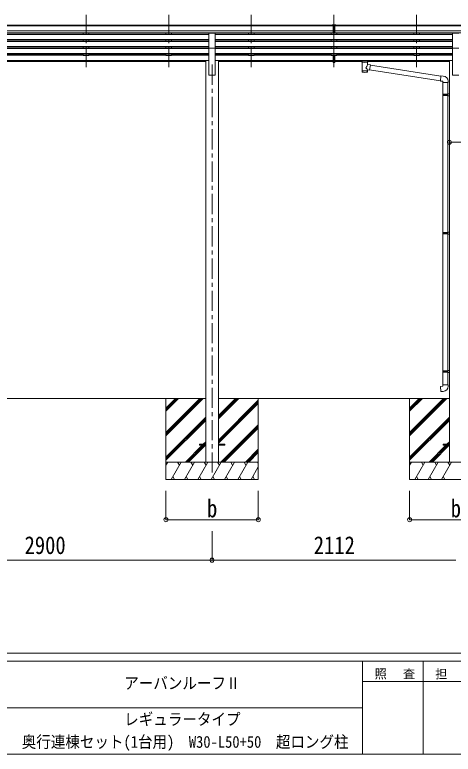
# Model space of a CAD drawing. Units: millimetres at full size, sheet at 1:35. Extents: x -9837 to 9837, y -6790 to 6790.
# Drawn here: x 138 to 3937, y -6790 to -385 of the extents above; entities that cross this region are included whole.
import ezdxf
from ezdxf.enums import TextEntityAlignment as Align

# ---------------------------------------------------------------- set-up
doc = ezdxf.new("R2010")
doc.units = ezdxf.units.MM
doc.header["$LTSCALE"] = 35
doc.header["$PDMODE"] = 32
doc.header["$PDSIZE"] = 35
doc.linetypes.add('CHAIN1', pattern=[8, 5, -1, 1, -1])
for name, color, linetype, lineweight in [('0-0_0', 7, 'Continuous', 9), ('0-1_本体', 5, 'CHAIN1', 9), ('0-3_ELV2', 4, 'Continuous', 9), ('0-6_OTH_LINE', 6, 'Continuous', 9), ('0-9_OUTLINE', 7, 'Continuous', 9), ('F-0_240', 7, 'Continuous', 9)]:
    doc.layers.add(name, color=color, linetype=linetype, lineweight=lineweight)
doc.styles.add('ＭＳ ゴシック', font='')
doc.styles.get('ＭＳ ゴシック').set_extended_font_data('MS Gothic')

msp = doc.modelspace()

# ---------------------------------------------------------------- linework, layer by layer
at = {"layer": '0-0_0'}
for p, q in [((-997.19, -3709.22), (1792.41, -3709.22)), ((1447.61, -3709.22), (1447.61, -4409.22)), ((1447.61, -4003.4), (1741.79, -3709.22)), ((1447.61, -4017.54), (1755.93, -3709.22)), ((1447.61, -4031.68), (1770.07, -3709.22)), ((1447.61, -3819.55), (1557.94, -3709.22)), ((1447.61, -3805.41), (1543.8, -3709.22)), ((1447.61, -3791.27), (1529.66, -3709.22)), ((1902.81, -3884.85), (2078.44, -3709.22)), ((1902.81, -3870.71), (2064.3, -3709.22)), ((1902.81, -3856.56), (2050.16, -3709.22)), ((3904.41, -3709.22), (1902.81, -3709.22)), ((2247.61, -3709.22), (2247.61, -4409.22)), ((3559.61, -3709.22), (3559.61, -4409.22)), ((3559.61, -4003.4), (3853.79, -3709.22)), ((3559.61, -4017.54), (3867.93, -3709.22)), ((3559.61, -4031.68), (3882.07, -3709.22)), ((3559.61, -3819.55), (3669.94, -3709.22)), ((3559.61, -3805.41), (3655.8, -3709.22)), ((3559.61, -3791.27), (3641.66, -3709.22)), ((1902.81, -4068.69), (2247.61, -3723.9)), ((1902.81, -4082.84), (2247.61, -3738.04)), ((1902.81, -4096.98), (2247.61, -3752.18)), ((1447.61, -4215.53), (1792.41, -3870.73)), ((1447.61, -4229.67), (1792.41, -3884.87)), ((1447.61, -4243.81), (1792.41, -3899.01)), ((3559.61, -4215.53), (3904.41, -3870.73)), ((3559.61, -4229.67), (3904.41, -3884.87)), ((3559.61, -4243.81), (3904.41, -3899.01)), ((1924.42, -4259.22), (2247.61, -3936.03)), ((1938.56, -4259.22), (2247.61, -3950.17)), ((1952.7, -4259.22), (2247.61, -3964.31)), ((1770.55, -4104.72), (1792.41, -4082.86)), ((1784.69, -4104.72), (1792.41, -4097)), ((3882.55, -4104.72), (3904.41, -4082.86)), ((3896.69, -4104.72), (3904.41, -4097)), ((1616.05, -4259.22), (1761.55, -4113.72)), ((1630.19, -4259.22), (1775.69, -4113.72)), ((1644.33, -4259.22), (1789.83, -4113.72)), ((2136.55, -4259.22), (2247.61, -4148.16)), ((2150.69, -4259.22), (2247.61, -4162.3)), ((3728.05, -4259.22), (3873.55, -4113.72)), ((3742.19, -4259.22), (3887.69, -4113.72)), ((3756.33, -4259.22), (3901.83, -4113.72)), ((2164.83, -4259.22), (2247.61, -4176.44)), ((2247.61, -4259.22), (1447.61, -4259.22)), ((1447.61, -4286.72), (1463.49, -4259.22)), ((1492.35, -4409.22), (1578.96, -4259.22)), ((1563.96, -4285.2), (1548.96, -4259.22)), ((1607.82, -4409.22), (1694.43, -4259.22)), ((1679.43, -4285.2), (1664.42, -4259.22)), ((1723.29, -4409.22), (1809.9, -4259.22)), ((1794.9, -4285.2), (1779.9, -4259.22)), ((1838.76, -4409.22), (1925.37, -4259.22)), ((1910.37, -4285.2), (1895.37, -4259.22)), ((1954.23, -4409.22), (2040.84, -4259.22)), ((2025.84, -4285.2), (2010.84, -4259.22)), ((2069.71, -4409.22), (2156.31, -4259.22)), ((2126.31, -4259.22), (2141.31, -4285.2)), ((2241.78, -4259.22), (2247.61, -4269.32)), ((4359.61, -4259.22), (3559.61, -4259.22)), ((3559.61, -4286.72), (3575.49, -4259.22)), ((3604.35, -4409.22), (3690.96, -4259.22)), ((3675.96, -4285.2), (3660.96, -4259.22)), ((3719.82, -4409.22), (3806.43, -4259.22)), ((3791.43, -4285.2), (3776.42, -4259.22)), ((3835.29, -4409.22), (3921.9, -4259.22)), ((3906.9, -4285.2), (3891.9, -4259.22)), ((2185.17, -4409.22), (2247.61, -4301.08)), ((1447.61, -4409.22), (2247.61, -4409.22)), ((1507.35, -4383.24), (1522.35, -4409.22)), ((1622.82, -4383.24), (1637.82, -4409.22)), ((1738.29, -4383.24), (1753.29, -4409.22)), ((1853.76, -4383.24), (1868.76, -4409.22)), ((1969.23, -4383.24), (1984.23, -4409.22)), ((2084.7, -4383.24), (2099.7, -4409.22)), ((2200.17, -4383.24), (2215.17, -4409.22)), ((3559.61, -4409.22), (4359.61, -4409.22)), ((3619.35, -4383.24), (3634.35, -4409.22)), ((3734.82, -4383.24), (3749.82, -4409.22)), ((3850.29, -4383.24), (3865.29, -4409.22))]:
    msp.add_line(p, q, dxfattribs=at)
at = {"layer": '0-1_本体'}
for p, q in [((755.61, -384.81), (755.61, -862.33)), ((1471.61, -384.81), (1471.61, -862.33)), ((2187.61, -384.81), (2187.61, -862.33)), ((2903.61, -384.81), (2903.61, -862.33)), ((3619.61, -384.81), (3619.61, -862.33)), ((1847.61, -815.65), (1847.61, -4359.22))]:
    msp.add_line(p, q, dxfattribs=at)
at = {"layer": '0-3_ELV2'}
for p, q in [((-2101.89, -473.94), (2887.11, -473.94)), ((-2101.89, -479.16), (2887.11, -479.16)), ((2887.11, -480.37), (2887.11, -472.53)), ((2887.11, -480.37), (2897.11, -480.37)), ((2903.61, -481.19), (2897.11, -480.79)), ((2897.11, -482.37), (2910.11, -482.37)), ((2910.11, -480.85), (2903.61, -481.17)), ((2910.11, -544), (2910.11, -478.72)), ((2920.11, -473.94), (7909.11, -473.94)), ((2920.11, -479.16), (7909.11, -479.16)), ((2897.11, -522.69), (-2101.89, -522.69)), ((2897.11, -540.54), (-2101.89, -540.54)), ((1820.11, -543.79), (-1024.89, -543.79)), ((1820.11, -556.3), (-1024.89, -556.3)), ((730.61, -543.79), (730.61, -556.3)), ((780.61, -543.79), (780.61, -556.2)), ((1446.61, -543.79), (1446.61, -556.3)), ((1496.61, -543.79), (1496.61, -556.2)), ((1820.11, -674.77), (1820.11, -542.97)), ((1820.11, -542.97), (1875.11, -542.97)), ((1875.11, -674.77), (1875.11, -542.97)), ((1875.11, -543.79), (2897.11, -543.79)), ((1875.11, -556.3), (3932.11, -556.3)), ((2162.61, -543.79), (2162.61, -556.3)), ((2212.61, -543.79), (2212.61, -556.2)), ((2878.61, -543.79), (2878.61, -556.3)), ((2897.11, -523.89), (2903.61, -524.05)), ((2897.11, -542.94), (2903.61, -543.33)), ((2903.61, -524.05), (2910.11, -523.89)), ((2903.61, -543.33), (2910.11, -542.94)), ((2903.61, -556.3), (2903.61, -603.99)), ((7909.11, -522.69), (2910.11, -522.69)), ((7909.11, -540.54), (2910.11, -540.54)), ((2910.11, -543.79), (3932.11, -543.79)), ((2928.61, -543.79), (2928.61, -556.2)), ((3594.61, -543.79), (3594.61, -556.3)), ((3644.61, -543.79), (3644.61, -556.2)), ((3932.11, -674.77), (3932.11, -542.97)), ((3932.11, -542.97), (3987.11, -542.97)), ((1820.11, -598.18), (-1024.89, -598.18)), ((1820.11, -599.67), (-1024.89, -599.67)), ((1820.11, -603.99), (-1024.89, -603.99)), ((1820.11, -616.85), (-1024.89, -616.85)), ((730.61, -603.99), (730.61, -616.85)), ((780.61, -603.99), (780.61, -616.85)), ((1446.61, -603.99), (1446.61, -616.85)), ((1496.61, -603.99), (1496.61, -616.85)), ((3932.11, -598.18), (1875.11, -598.18)), ((3932.11, -599.67), (1875.11, -599.67)), ((3932.11, -603.99), (1875.11, -603.99)), ((3932.11, -616.85), (1875.11, -616.85)), ((2162.61, -603.99), (2162.61, -616.85)), ((2212.61, -603.99), (2212.61, -616.85)), ((2878.61, -603.99), (2878.61, -616.85)), ((2903.61, -616.85), (2903.61, -664.54)), ((2928.61, -603.99), (2928.61, -616.85)), ((3594.61, -603.99), (3594.61, -616.85)), ((3644.61, -603.99), (3644.61, -616.85)), ((1820.11, -658.72), (-1024.89, -658.72)), ((1820.11, -660.22), (-1024.89, -660.22)), ((1820.11, -664.54), (-1024.89, -664.54)), ((1820.11, -677.39), (-1024.89, -677.39)), ((730.61, -664.54), (730.61, -677.29)), ((780.61, -664.54), (780.61, -677.39)), ((1446.61, -664.54), (1446.61, -677.29)), ((1496.61, -664.54), (1496.61, -677.39)), ((1820.11, -674.77), (1820.11, -909.22)), ((1820.11, -674.77), (1875.11, -674.77)), ((3932.11, -658.72), (1875.11, -658.72)), ((3932.11, -660.22), (1875.11, -660.22)), ((3932.11, -664.54), (1875.11, -664.54)), ((1875.11, -674.77), (1875.11, -909.22)), ((3932.11, -677.39), (1875.11, -677.39)), ((2162.61, -664.54), (2162.61, -677.29)), ((2212.61, -664.54), (2212.61, -677.39)), ((2878.61, -664.54), (2878.61, -677.29)), ((2903.61, -677.39), (2903.61, -725.09)), ((2928.61, -664.54), (2928.61, -677.39)), ((3594.61, -664.54), (3594.61, -677.29)), ((3644.61, -664.54), (3644.61, -677.39)), ((3932.11, -674.77), (3932.11, -909.22)), ((3932.11, -674.77), (3987.11, -674.77)), ((1820.11, -719.27), (-1024.89, -719.27)), ((1820.11, -720.77), (-1024.89, -720.77)), ((1820.11, -725.09), (-1024.89, -725.09)), ((730.61, -733.63), (64.61, -733.63)), ((730.61, -725.09), (730.61, -738.57)), ((780.61, -738.57), (730.61, -738.57)), ((780.61, -725.09), (780.61, -738.57)), ((1446.61, -733.63), (780.61, -733.63)), ((1446.61, -725.09), (1446.61, -738.57)), ((1496.61, -738.57), (1446.61, -738.57)), ((1496.61, -725.09), (1496.61, -738.57)), ((1820.11, -733.63), (1496.61, -733.63)), ((3932.11, -719.27), (1875.11, -719.27)), ((3932.11, -720.77), (1875.11, -720.77)), ((3932.11, -725.09), (1875.11, -725.09)), ((1875.11, -733.63), (2162.61, -733.63)), ((2162.61, -725.09), (2162.61, -738.57)), ((2212.61, -738.57), (2162.61, -738.57)), ((2212.61, -725.09), (2212.61, -738.57)), ((2878.61, -733.63), (2212.61, -733.63)), ((2878.61, -725.09), (2878.61, -738.57)), ((2928.61, -738.57), (2878.61, -738.57)), ((2897.11, -798.3), (2897.11, -738.57)), ((2910.11, -798.3), (2910.11, -738.57)), ((2928.61, -725.09), (2928.61, -738.57)), ((3594.61, -733.63), (2928.61, -733.63)), ((3594.61, -725.09), (3594.61, -738.57)), ((3644.61, -738.57), (3594.61, -738.57)), ((3644.61, -725.09), (3644.61, -738.57)), ((3644.61, -733.63), (3932.11, -733.63)), ((1792.41, -780.65), (-997.19, -780.65)), ((1792.41, -782.04), (-997.19, -782.04)), ((1792.41, -789.73), (-997.19, -789.73)), ((1792.41, -780.22), (1792.41, -4259.22)), ((1792.41, -780.22), (1820.11, -780.22)), ((1902.81, -780.22), (1875.11, -780.22)), ((1902.81, -780.22), (1902.81, -4259.22)), ((2897.11, -780.65), (1902.81, -780.65)), ((2897.11, -782.04), (1902.81, -782.04)), ((2897.11, -789.73), (1902.81, -789.73)), ((2897.11, -776.06), (2910.11, -776.06)), ((2897.11, -781.46), (2910.11, -781.46)), ((2897.11, -797.24), (2903.61, -797.63)), ((2903.61, -797.63), (2910.11, -797.24)), ((3904.41, -780.65), (2910.11, -780.65)), ((3904.41, -782.04), (2910.11, -782.04)), ((3144.11, -789.73), (2910.11, -789.73)), ((3904.41, -789.73), (3198.11, -789.73)), ((3904.41, -780.22), (3904.41, -4259.22)), ((3904.41, -780.22), (3932.11, -780.22)), ((1820.11, -909.22), (1875.11, -909.22)), ((3932.11, -909.22), (3987.11, -909.22)), ((1737.61, -4104.72), (1792.41, -4104.72)), ((1902.81, -4104.72), (1957.61, -4104.72)), ((1902.81, -4113.72), (1957.61, -4113.72)), ((1957.61, -4104.72), (1957.61, -4113.72)), ((3849.61, -4104.72), (3904.41, -4104.72))]:
    msp.add_line(p, q, dxfattribs=at)
for points in [[(2887.11, -472.53), (2905.11, -472.37), (2920.11, -472.5)], [(2910.11, -544), (2903.61, -544.4), (2897.11, -544), (2897.11, -478.66)], [(2910.11, -480.33), (2920.11, -480.24), (2920.11, -472.5)], [(2910.11, -524.99), (2906.85, -525.07), (2903.61, -525.16), (2900.37, -525.07), (2897.11, -524.99)], [(2910.11, -798.3), (2903.61, -798.7), (2897.11, -798.3)], [(1737.61, -4104.72), (1737.61, -4113.72), (1792.41, -4113.72)], [(3849.61, -4104.72), (3849.61, -4113.72), (3904.41, -4113.72)]]:
    msp.add_lwpolyline(points, dxfattribs=at)
msp.add_ellipse((2928.18, -482.68), major_axis=(24.57, -1.51), ratio=0.121868, start_param=3.1422238, end_param=3.1491027, dxfattribs=at)
at = {"layer": '0-6_OTH_LINE'}
for p, q in [((3904.41, -1488.77), (4014.81, -1488.77)), ((1447.61, -4759.22), (1447.61, -4509.24)), ((2247.61, -4759.22), (2247.61, -4509.24)), ((3559.61, -4759.22), (3559.61, -4509.24)), ((1447.61, -4759.22), (2247.61, -4759.22)), ((3559.61, -4759.22), (4359.61, -4759.22)), ((1847.61, -5109.22), (1847.61, -4859.22)), ((-1052.39, -5109.22), (1847.61, -5109.22)), ((1847.61, -5109.22), (3959.61, -5109.22))]:
    msp.add_line(p, q, dxfattribs=at)
for p in [(3904.41, -1488.77), (1447.61, -4759.22), (2247.61, -4759.22), (3559.61, -4759.22), (1847.61, -5109.22)]:
    msp.add_point(p, dxfattribs=at)
at = {"layer": '0-9_OUTLINE'}
for p, q in [((3127.61, -782.82), (3127.61, -788.58)), ((3129.61, -782.16), (3212.61, -782.16)), ((3129.61, -784.33), (3212.61, -784.33)), ((3129.61, -789.24), (3144.11, -789.24)), ((3144.11, -794.89), (3144.11, -788.34)), ((3148.21, -795.81), (3148.19, -881.25)), ((3219.23, -818.46), (3194, -814.54)), ((3194.01, -814.55), (3194.01, -795.81)), ((3198.11, -794.89), (3198.11, -788.34)), ((3198.11, -789.24), (3212.61, -789.24)), ((3219.23, -818.46), (3212.2, -863.71)), ((3214.61, -782.82), (3214.61, -788.58)), ((3830.21, -915.31), (3218.91, -820.47)), ((3194.03, -881.25), (3194, -860.58)), ((3194, -860.89), (3212.2, -863.71)), ((3826.54, -957.24), (3212.48, -861.97)), ((3851.22, -915.18), (3830.38, -913.36)), ((3892.3, -970.93), (3892.3, -960.01)), ((3846.3, -970.93), (3892.3, -970.93)), ((3848.41, -970.93), (3848.41, -1073.29)), ((3890.41, -970.93), (3890.41, -1070.73)), ((3846.41, -1075.29), (3847.41, -1073.29)), ((3846.41, -1075.29), (3890.41, -1075.29)), ((3846.41, -1075.29), (3846.41, -1083.29)), ((3846.41, -1083.29), (3890.41, -1083.29)), ((3846.41, -1083.29), (3847.41, -1085.29)), ((3847.41, -1073.29), (3890.41, -1073.29)), ((3847.41, -1085.29), (3890.41, -1085.29)), ((3848.41, -1085.29), (3848.41, -2271.47)), ((3885.93, -1075.29), (3885.5, -1073.29)), ((3888.41, -1070.79), (3904.41, -1070.32)), ((3888.41, -1072.79), (3888.41, -1070.79)), ((3888.41, -1072.79), (3890.41, -1072.79)), ((3888.41, -1087.79), (3888.41, -1085.79)), ((3888.41, -1087.79), (3904.41, -1088.26)), ((3890.41, -1087.84), (3890.41, -2268.91)), ((3904.41, -1070.32), (3904.41, -1088.26)), ((3846.41, -2273.47), (3847.41, -2271.47)), ((3846.41, -2273.47), (3890.41, -2273.47)), ((3846.41, -2273.47), (3846.41, -2281.47)), ((3846.41, -2281.47), (3890.41, -2281.47)), ((3846.41, -2281.47), (3847.41, -2283.47)), ((3847.41, -2271.47), (3890.41, -2271.47)), ((3847.41, -2283.47), (3890.41, -2283.47)), ((3848.41, -2283.47), (3848.41, -3469.66)), ((3885.93, -2273.47), (3885.5, -2271.47)), ((3888.41, -2268.97), (3904.41, -2268.5)), ((3888.41, -2270.97), (3888.41, -2268.97)), ((3888.41, -2270.97), (3890.41, -2270.97)), ((3888.41, -2285.97), (3888.41, -2283.97)), ((3888.41, -2285.97), (3904.41, -2286.44)), ((3890.41, -2286.03), (3890.41, -3467.1)), ((3904.41, -2268.5), (3904.41, -2286.44)), ((3846.41, -3471.66), (3847.41, -3469.66)), ((3846.41, -3471.66), (3890.41, -3471.66)), ((3846.41, -3471.66), (3846.41, -3479.66)), ((3846.41, -3479.66), (3890.41, -3479.66)), ((3846.41, -3479.66), (3847.41, -3481.66)), ((3847.41, -3469.66), (3890.41, -3469.66)), ((3847.41, -3481.66), (3890.41, -3481.66)), ((3848.41, -3481.66), (3848.41, -3591.66)), ((3885.93, -3471.66), (3885.5, -3469.66)), ((3888.41, -3467.16), (3904.41, -3466.69)), ((3888.41, -3469.16), (3888.41, -3467.16)), ((3888.41, -3469.16), (3890.41, -3469.16)), ((3888.41, -3484.16), (3888.41, -3482.16)), ((3888.41, -3484.16), (3904.41, -3484.63)), ((3890.41, -3484.22), (3890.41, -3591.66)), ((3904.41, -3466.69), (3904.41, -3484.63)), ((3846.41, -3591.66), (3892.41, -3591.66)), ((3846.41, -3601.66), (3846.41, -3591.66)), ((3892.41, -3591.66), (3892.41, -3602.58))]:
    msp.add_line(p, q, dxfattribs=at)
for points in [[(3127.61, -782.82), (3127.65, -782.62), (3127.73, -782.49), (3127.83, -782.39), (3127.93, -782.33), (3128.05, -782.29), (3128.34, -782.23), (3128.83, -782.18), (3129.37, -782.16), (3129.61, -782.16)], [(3127.61, -788.58), (3127.65, -788.77), (3127.73, -788.91), (3127.83, -789), (3127.93, -789.06), (3128.05, -789.11), (3128.34, -789.17), (3128.83, -789.22), (3129.37, -789.24), (3129.61, -789.24)], [(3212.61, -782.16), (3212.96, -782.16), (3213.49, -782.19), (3213.94, -782.24), (3214.24, -782.31), (3214.41, -782.41), (3214.53, -782.55), (3214.6, -782.73), (3214.61, -782.82)], [(3212.61, -789.24), (3212.96, -789.24), (3213.49, -789.21), (3213.94, -789.16), (3214.24, -789.08), (3214.41, -788.98), (3214.53, -788.85), (3214.6, -788.67), (3214.61, -788.58)], [(3830.38, -913.36), (3826.37, -959.19), (3846.3, -960.93), (3846.3, -970.93)], [(3885.93, -1075.29), (3885.93, -1083.29), (3885.5, -1085.29)], [(3888.41, -1085.79), (3890.41, -1085.79), (3890.41, -1072.79)], [(3885.93, -2273.47), (3885.93, -2281.47), (3885.5, -2283.47)], [(3888.41, -2283.97), (3890.41, -2283.97), (3890.41, -2270.97)], [(3885.93, -3471.66), (3885.93, -3479.66), (3885.5, -3481.66)], [(3888.41, -3482.16), (3890.41, -3482.16), (3890.41, -3469.16)], [(3851.33, -3647.41), (3830.49, -3649.23), (3826.48, -3603.4), (3846.41, -3601.66)]]:
    msp.add_lwpolyline(points, dxfattribs=at)
for centre, start, end in [((3847.3, -960.01), 0, 85), ((3847.41, -3602.58), 275, 0)]:
    msp.add_arc(centre, 45, start, end, dxfattribs=at)
for centre, major_axis, ratio, start_param, end_param in [((3129.61, -784.55), (2, 0), 0.109601, 3.1415927, 4.712389), ((3171.11, -794.8), (27.06, 0), 0.069685, 3.1415927, 6.2831853), ((3171.11, -788.34), (27, 0), 0.070066, 6.2831853, 9.424778), ((3171.1, -841.08), (-22.81, -26.62), 0.234429, 1.6855472, 3.1268519), ((3182.11, -792.32), (16, 0), 0.361356, 6.2636979, 6.2831853), ((3212.61, -784.55), (2, 0), 0.109601, 4.712389, 6.2831853), ((3171.11, -881.25), (22.92, 0), 0.101955, 3.1415499, 6.2833984), ((3171.11, -868.8), (22.91, 0), 0.122865, 3.1415927, 6.2831853), ((3173.66, -838.44), (20.32, -22.25), 0.045535, 0.0389954, 1.3075346)]:
    msp.add_ellipse(centre, major_axis=major_axis, ratio=ratio, start_param=start_param, end_param=end_param, dxfattribs=at)
at = {"layer": 'F-0_240', "color": 5}
for p, q in [((-9837.4, -5915), (9342.6, -5915)), ((-9837.4, -5985), (6231.38, -5985)), ((3151.38, -5985), (3151.38, -6790)), ((3676.38, -5985), (3676.38, -6790)), ((3151.38, -6160), (5251.38, -6160)), ((-4023.62, -6387.5), (3151.38, -6387.5)), ((-9837.4, -6790), (9342.6, -6790))]:
    msp.add_line(p, q, dxfattribs=at)

# ---------------------------------------------------------------- texts
at = {"layer": '0-6_OTH_LINE', "color": 7, "style": 'ＭＳ ゴシック', "width": 0.85}
for s, p in [('b', (1803.86, -4784.22)), ('b', (3915.86, -4784.22)), ('2900', (222.61, -5102.22)), ('2112', (2728.61, -5102.22))]:
    msp.add_text(s, height=154, dxfattribs=at).set_placement(p, align=Align.BOTTOM_LEFT)
at = {"layer": 'F-0_240', "style": 'ＭＳ ゴシック', "width": 0.9}
for s, p in [('アーバンルーフⅡ', (1086.38, -6256.25)), ('レギュラータイプ', (1086.38, -6569.36)), ('奥行連棟セット(1台用)\u3000W30-L50+50\u3000超ロング柱', (198.26, -6764.92))]:
    msp.add_text(s, height=102.6, dxfattribs=at).set_placement(p, align=Align.BOTTOM_LEFT)
at = {"layer": 'F-0_240', "char_height": 76.98, "attachment_point": 7, "style": 'ＭＳ ゴシック'}
for s, insert in [('\\T1.17;照\u3000査', (3256.38, -6142.5)), ('\\T1.17;担\u3000当', (3781.38, -6142.5))]:
    msp.add_mtext(s, dxfattribs=dict(at, insert=insert))

doc.saveas('drawing.dxf')
